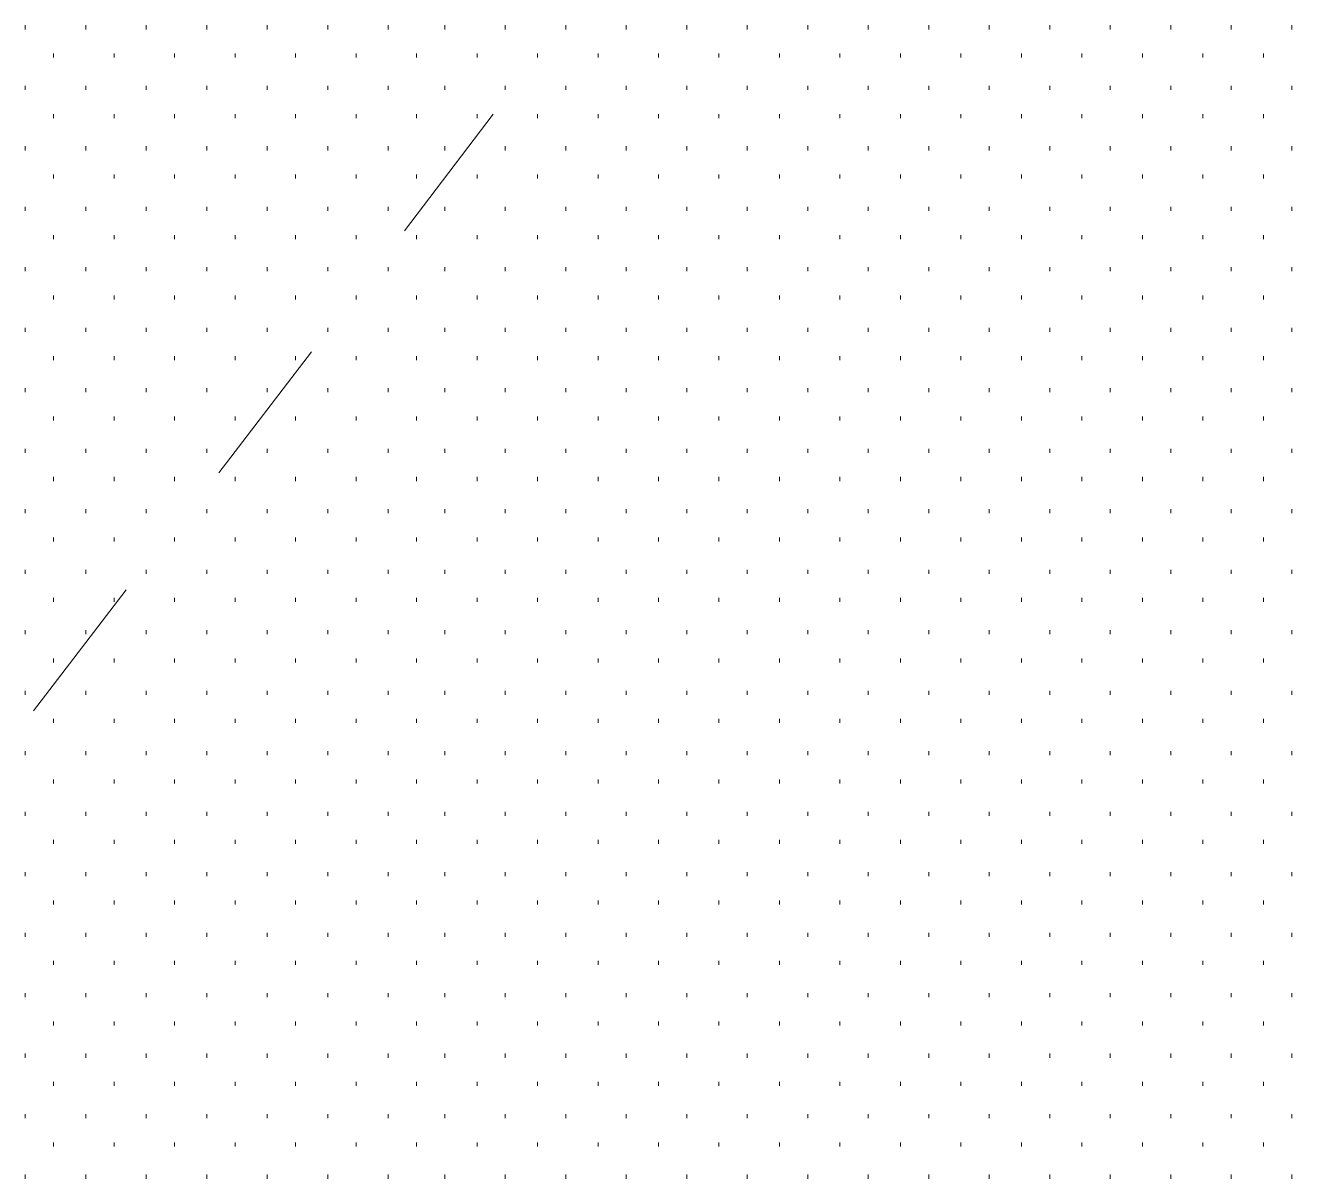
# Model space of a CAD drawing. Header units: inches. Extents: x -6061 to 13621, y -296 to 7483.
# Drawn here: x 12120.65 to 12145.79, y 397.75 to 420.65 of the extents above; entities that cross this region are included whole.
import ezdxf

# ---------------------------------------------------------------- set-up
doc = ezdxf.new("R2010")
doc.units = ezdxf.units.IN
doc.header["$MEASUREMENT"] = 0
doc.layers.get('0').update_dxf_attribs({"linetype": 'CONTINUOUS'})

msp = doc.modelspace()

# ---------------------------------------------------------------- linework, layer by layer
at = {"color": 7, "linetype": 'Continuous', "lineweight": 9, "true_color": 0xffffff}
for p, q in [((12120.64624, 420.57338), (12120.64624, 420.65347)), ((12121.84759, 420.57338), (12121.84759, 420.65347)), ((12123.04895, 420.57338), (12123.04895, 420.65347)), ((12124.25031, 420.57338), (12124.25031, 420.65347)), ((12125.45166, 420.57338), (12125.45166, 420.65347)), ((12126.65302, 420.57338), (12126.65302, 420.65347)), ((12127.85438, 420.57338), (12127.85438, 420.65347)), ((12128.97565, 420.57338), (12128.97565, 420.65347)), ((12130.177, 420.57338), (12130.177, 420.65347)), ((12131.37836, 420.57338), (12131.37836, 420.65347)), ((12132.57972, 420.57338), (12132.57972, 420.65347)), ((12133.78108, 420.57338), (12133.78108, 420.65347)), ((12134.98243, 420.57338), (12134.98243, 420.65347)), ((12136.18379, 420.57338), (12136.18379, 420.65347)), ((12137.38515, 420.57338), (12137.38515, 420.65347)), ((12138.58651, 420.57338), (12138.58651, 420.65347)), ((12139.78786, 420.57338), (12139.78786, 420.65347)), ((12140.98922, 420.57338), (12140.98922, 420.65347)), ((12142.19058, 420.57338), (12142.19058, 420.65347)), ((12143.39194, 420.57338), (12143.39194, 420.65347)), ((12144.59329, 420.57338), (12144.59329, 420.65347)), ((12145.79465, 420.57338), (12145.79465, 420.65347)), ((12121.20687, 420.01275), (12121.20687, 420.09284)), ((12122.40823, 420.01275), (12122.40823, 420.09284)), ((12123.60958, 420.01275), (12123.60958, 420.09284)), ((12124.81094, 420.01275), (12124.81094, 420.09284)), ((12126.0123, 420.01275), (12126.0123, 420.09284)), ((12127.21366, 420.01275), (12127.21366, 420.09284)), ((12128.41501, 420.01275), (12128.41501, 420.09284)), ((12129.61637, 420.01275), (12129.61637, 420.09284)), ((12130.81773, 420.01275), (12130.81773, 420.09284)), ((12132.01909, 420.01275), (12132.01909, 420.09284)), ((12133.22044, 420.01275), (12133.22044, 420.09284)), ((12134.4218, 420.01275), (12134.4218, 420.09284)), ((12135.62316, 420.01275), (12135.62316, 420.09284)), ((12136.82452, 420.01275), (12136.82452, 420.09284)), ((12138.02587, 420.01275), (12138.02587, 420.09284)), ((12139.22723, 420.01275), (12139.22723, 420.09284)), ((12140.42859, 420.01275), (12140.42859, 420.09284)), ((12141.62995, 420.01275), (12141.62995, 420.09284)), ((12142.8313, 420.01275), (12142.8313, 420.09284)), ((12144.03266, 420.01275), (12144.03266, 420.09284)), ((12145.23402, 420.01275), (12145.23402, 420.09284)), ((12120.64624, 419.37202), (12120.64624, 419.45211)), ((12121.84759, 419.37202), (12121.84759, 419.45211)), ((12123.04895, 419.37202), (12123.04895, 419.45211)), ((12124.25031, 419.37202), (12124.25031, 419.45211)), ((12125.45166, 419.37202), (12125.45166, 419.45211)), ((12126.65302, 419.37202), (12126.65302, 419.45211)), ((12127.85438, 419.37202), (12127.85438, 419.45211)), ((12128.97565, 419.37202), (12128.97565, 419.45211)), ((12130.177, 419.37202), (12130.177, 419.45211)), ((12131.37836, 419.37202), (12131.37836, 419.45211)), ((12132.57972, 419.37202), (12132.57972, 419.45211)), ((12133.78108, 419.37202), (12133.78108, 419.45211)), ((12134.98243, 419.37202), (12134.98243, 419.45211)), ((12136.18379, 419.37202), (12136.18379, 419.45211)), ((12137.38515, 419.37202), (12137.38515, 419.45211)), ((12138.58651, 419.37202), (12138.58651, 419.45211)), ((12139.78786, 419.37202), (12139.78786, 419.45211)), ((12140.98922, 419.37202), (12140.98922, 419.45211)), ((12142.19058, 419.37202), (12142.19058, 419.45211)), ((12143.39194, 419.37202), (12143.39194, 419.45211)), ((12144.59329, 419.37202), (12144.59329, 419.45211)), ((12145.79465, 419.37202), (12145.79465, 419.45211)), ((12121.20687, 418.81139), (12121.20687, 418.89148)), ((12122.40823, 418.81139), (12122.40823, 418.89148)), ((12123.60958, 418.81139), (12123.60958, 418.89148)), ((12124.81094, 418.81139), (12124.81094, 418.89148)), ((12126.0123, 418.81139), (12126.0123, 418.89148)), ((12127.21366, 418.81139), (12127.21366, 418.89148)), ((12128.41501, 418.81139), (12128.41501, 418.89148)), ((12129.61637, 418.81139), (12129.61637, 418.89148)), ((12130.81773, 418.81139), (12130.81773, 418.89148)), ((12132.01909, 418.81139), (12132.01909, 418.89148)), ((12133.22044, 418.81139), (12133.22044, 418.89148)), ((12134.4218, 418.81139), (12134.4218, 418.89148)), ((12135.62316, 418.81139), (12135.62316, 418.89148)), ((12136.82452, 418.81139), (12136.82452, 418.89148)), ((12138.02587, 418.81139), (12138.02587, 418.89148)), ((12139.22723, 418.81139), (12139.22723, 418.89148)), ((12140.42859, 418.81139), (12140.42859, 418.89148)), ((12141.62995, 418.81139), (12141.62995, 418.89148)), ((12142.8313, 418.81139), (12142.8313, 418.89148)), ((12144.03266, 418.81139), (12144.03266, 418.89148)), ((12145.23402, 418.81139), (12145.23402, 418.89148)), ((12120.64624, 418.17067), (12120.64624, 418.25076)), ((12121.84759, 418.17067), (12121.84759, 418.25076)), ((12123.04895, 418.17067), (12123.04895, 418.25076)), ((12124.25031, 418.17067), (12124.25031, 418.25076)), ((12125.45166, 418.17067), (12125.45166, 418.25076)), ((12126.65302, 418.17067), (12126.65302, 418.25076)), ((12127.85438, 418.17067), (12127.85438, 418.25076)), ((12128.97565, 418.17067), (12128.97565, 418.25076)), ((12130.177, 418.17067), (12130.177, 418.25076)), ((12131.37836, 418.17067), (12131.37836, 418.25076)), ((12132.57972, 418.17067), (12132.57972, 418.25076)), ((12133.78108, 418.17067), (12133.78108, 418.25076)), ((12134.98243, 418.17067), (12134.98243, 418.25076)), ((12136.18379, 418.17067), (12136.18379, 418.25076)), ((12137.38515, 418.17067), (12137.38515, 418.25076)), ((12138.58651, 418.17067), (12138.58651, 418.25076)), ((12139.78786, 418.17067), (12139.78786, 418.25076)), ((12140.98922, 418.17067), (12140.98922, 418.25076)), ((12142.19058, 418.17067), (12142.19058, 418.25076)), ((12143.39194, 418.17067), (12143.39194, 418.25076)), ((12144.59329, 418.17067), (12144.59329, 418.25076)), ((12145.79465, 418.17067), (12145.79465, 418.25076)), ((12121.20687, 417.61003), (12121.20687, 417.69012)), ((12122.40823, 417.61003), (12122.40823, 417.69012)), ((12123.60958, 417.61003), (12123.60958, 417.69012)), ((12124.81094, 417.61003), (12124.81094, 417.69012)), ((12126.0123, 417.61003), (12126.0123, 417.69012)), ((12127.21366, 417.61003), (12127.21366, 417.69012)), ((12128.41501, 417.61003), (12128.41501, 417.69012)), ((12129.61637, 417.61003), (12129.61637, 417.69012)), ((12130.81773, 417.61003), (12130.81773, 417.69012)), ((12132.01909, 417.61003), (12132.01909, 417.69012)), ((12133.22044, 417.61003), (12133.22044, 417.69012)), ((12134.4218, 417.61003), (12134.4218, 417.69012)), ((12135.62316, 417.61003), (12135.62316, 417.69012)), ((12136.82452, 417.61003), (12136.82452, 417.69012)), ((12138.02587, 417.61003), (12138.02587, 417.69012)), ((12139.22723, 417.61003), (12139.22723, 417.69012)), ((12140.42859, 417.61003), (12140.42859, 417.69012)), ((12141.62995, 417.61003), (12141.62995, 417.69012)), ((12142.8313, 417.61003), (12142.8313, 417.69012)), ((12144.03266, 417.61003), (12144.03266, 417.69012)), ((12145.23402, 417.61003), (12145.23402, 417.69012)), ((12120.64624, 416.96931), (12120.64624, 417.0494)), ((12121.84759, 416.96931), (12121.84759, 417.0494)), ((12123.04895, 416.96931), (12123.04895, 417.0494)), ((12124.25031, 416.96931), (12124.25031, 417.0494)), ((12125.45166, 416.96931), (12125.45166, 417.0494)), ((12126.65302, 416.96931), (12126.65302, 417.0494)), ((12127.85438, 416.96931), (12127.85438, 417.0494)), ((12128.97565, 416.96931), (12128.97565, 417.0494)), ((12130.177, 416.96931), (12130.177, 417.0494)), ((12131.37836, 416.96931), (12131.37836, 417.0494)), ((12132.57972, 416.96931), (12132.57972, 417.0494)), ((12133.78108, 416.96931), (12133.78108, 417.0494)), ((12134.98243, 416.96931), (12134.98243, 417.0494)), ((12136.18379, 416.96931), (12136.18379, 417.0494)), ((12137.38515, 416.96931), (12137.38515, 417.0494)), ((12138.58651, 416.96931), (12138.58651, 417.0494)), ((12139.78786, 416.96931), (12139.78786, 417.0494)), ((12140.98922, 416.96931), (12140.98922, 417.0494)), ((12142.19058, 416.96931), (12142.19058, 417.0494)), ((12143.39194, 416.96931), (12143.39194, 417.0494)), ((12144.59329, 416.96931), (12144.59329, 417.0494)), ((12145.79465, 416.96931), (12145.79465, 417.0494)), ((12121.20687, 416.40867), (12121.20687, 416.48877)), ((12122.40823, 416.40867), (12122.40823, 416.48877)), ((12123.60958, 416.40867), (12123.60958, 416.48877)), ((12124.81094, 416.40867), (12124.81094, 416.48877)), ((12126.0123, 416.40867), (12126.0123, 416.48877)), ((12127.21366, 416.40867), (12127.21366, 416.48877)), ((12128.41501, 416.40867), (12128.41501, 416.48877)), ((12129.61637, 416.40867), (12129.61637, 416.48877)), ((12130.81773, 416.40867), (12130.81773, 416.48877)), ((12132.01909, 416.40867), (12132.01909, 416.48877)), ((12133.22044, 416.40867), (12133.22044, 416.48877)), ((12134.4218, 416.40867), (12134.4218, 416.48877)), ((12135.62316, 416.40867), (12135.62316, 416.48877)), ((12136.82452, 416.40867), (12136.82452, 416.48877)), ((12138.02587, 416.40867), (12138.02587, 416.48877)), ((12139.22723, 416.40867), (12139.22723, 416.48877)), ((12140.42859, 416.40867), (12140.42859, 416.48877)), ((12141.62995, 416.40867), (12141.62995, 416.48877)), ((12142.8313, 416.40867), (12142.8313, 416.48877)), ((12144.03266, 416.40867), (12144.03266, 416.48877)), ((12145.23402, 416.40867), (12145.23402, 416.48877)), ((12120.64624, 415.76795), (12120.64624, 415.84804)), ((12121.84759, 415.76795), (12121.84759, 415.84804)), ((12123.04895, 415.76795), (12123.04895, 415.84804)), ((12124.25031, 415.76795), (12124.25031, 415.84804)), ((12125.45166, 415.76795), (12125.45166, 415.84804)), ((12126.65302, 415.76795), (12126.65302, 415.84804)), ((12127.85438, 415.76795), (12127.85438, 415.84804)), ((12128.97565, 415.76795), (12128.97565, 415.84804)), ((12130.177, 415.76795), (12130.177, 415.84804)), ((12131.37836, 415.76795), (12131.37836, 415.84804)), ((12132.57972, 415.76795), (12132.57972, 415.84804)), ((12133.78108, 415.76795), (12133.78108, 415.84804)), ((12134.98243, 415.76795), (12134.98243, 415.84804)), ((12136.18379, 415.76795), (12136.18379, 415.84804)), ((12137.38515, 415.76795), (12137.38515, 415.84804)), ((12138.58651, 415.76795), (12138.58651, 415.84804)), ((12139.78786, 415.76795), (12139.78786, 415.84804)), ((12140.98922, 415.76795), (12140.98922, 415.84804)), ((12142.19058, 415.76795), (12142.19058, 415.84804)), ((12143.39194, 415.76795), (12143.39194, 415.84804)), ((12144.59329, 415.76795), (12144.59329, 415.84804)), ((12145.79465, 415.76795), (12145.79465, 415.84804)), ((12121.20687, 415.20732), (12121.20687, 415.28741)), ((12122.40823, 415.20732), (12122.40823, 415.28741)), ((12123.60958, 415.20732), (12123.60958, 415.28741)), ((12124.81094, 415.20732), (12124.81094, 415.28741)), ((12126.0123, 415.20732), (12126.0123, 415.28741)), ((12127.21366, 415.20732), (12127.21366, 415.28741)), ((12128.41501, 415.20732), (12128.41501, 415.28741)), ((12129.61637, 415.20732), (12129.61637, 415.28741)), ((12130.81773, 415.20732), (12130.81773, 415.28741)), ((12132.01909, 415.20732), (12132.01909, 415.28741)), ((12133.22044, 415.20732), (12133.22044, 415.28741)), ((12134.4218, 415.20732), (12134.4218, 415.28741)), ((12135.62316, 415.20732), (12135.62316, 415.28741)), ((12136.82452, 415.20732), (12136.82452, 415.28741)), ((12138.02587, 415.20732), (12138.02587, 415.28741)), ((12139.22723, 415.20732), (12139.22723, 415.28741)), ((12140.42859, 415.20732), (12140.42859, 415.28741)), ((12141.62995, 415.20732), (12141.62995, 415.28741)), ((12142.8313, 415.20732), (12142.8313, 415.28741)), ((12144.03266, 415.20732), (12144.03266, 415.28741)), ((12145.23402, 415.20732), (12145.23402, 415.28741)), ((12120.64624, 414.56659), (12120.64624, 414.64668)), ((12121.84759, 414.56659), (12121.84759, 414.64668)), ((12123.04895, 414.56659), (12123.04895, 414.64668)), ((12124.25031, 414.56659), (12124.25031, 414.64668)), ((12125.45166, 414.56659), (12125.45166, 414.64668)), ((12126.65302, 414.56659), (12126.65302, 414.64668)), ((12127.85438, 414.56659), (12127.85438, 414.64668)), ((12128.97565, 414.56659), (12128.97565, 414.64668)), ((12130.177, 414.56659), (12130.177, 414.64668)), ((12131.37836, 414.56659), (12131.37836, 414.64668)), ((12132.57972, 414.56659), (12132.57972, 414.64668)), ((12133.78108, 414.56659), (12133.78108, 414.64668)), ((12134.98243, 414.56659), (12134.98243, 414.64668)), ((12136.18379, 414.56659), (12136.18379, 414.64668)), ((12137.38515, 414.56659), (12137.38515, 414.64668)), ((12138.58651, 414.56659), (12138.58651, 414.64668)), ((12139.78786, 414.56659), (12139.78786, 414.64668)), ((12140.98922, 414.56659), (12140.98922, 414.64668)), ((12142.19058, 414.56659), (12142.19058, 414.64668)), ((12143.39194, 414.56659), (12143.39194, 414.64668)), ((12144.59329, 414.56659), (12144.59329, 414.64668)), ((12145.79465, 414.56659), (12145.79465, 414.64668)), ((12121.20687, 414.00596), (12121.20687, 414.08605)), ((12122.40823, 414.00596), (12122.40823, 414.08605)), ((12123.60958, 414.00596), (12123.60958, 414.08605)), ((12124.81094, 414.00596), (12124.81094, 414.08605)), ((12126.0123, 414.00596), (12126.0123, 414.08605)), ((12127.21366, 414.00596), (12127.21366, 414.08605)), ((12128.41501, 414.00596), (12128.41501, 414.08605)), ((12129.61637, 414.00596), (12129.61637, 414.08605)), ((12130.81773, 414.00596), (12130.81773, 414.08605)), ((12132.01909, 414.00596), (12132.01909, 414.08605)), ((12133.22044, 414.00596), (12133.22044, 414.08605)), ((12134.4218, 414.00596), (12134.4218, 414.08605)), ((12135.62316, 414.00596), (12135.62316, 414.08605)), ((12136.82452, 414.00596), (12136.82452, 414.08605)), ((12138.02587, 414.00596), (12138.02587, 414.08605)), ((12139.22723, 414.00596), (12139.22723, 414.08605)), ((12140.42859, 414.00596), (12140.42859, 414.08605)), ((12141.62995, 414.00596), (12141.62995, 414.08605)), ((12142.8313, 414.00596), (12142.8313, 414.08605)), ((12144.03266, 414.00596), (12144.03266, 414.08605)), ((12145.23402, 414.00596), (12145.23402, 414.08605)), ((12120.64624, 413.36524), (12120.64624, 413.44533)), ((12121.84759, 413.36524), (12121.84759, 413.44533)), ((12123.04895, 413.36524), (12123.04895, 413.44533)), ((12124.25031, 413.36524), (12124.25031, 413.44533)), ((12125.45166, 413.36524), (12125.45166, 413.44533)), ((12126.65302, 413.36524), (12126.65302, 413.44533)), ((12127.85438, 413.36524), (12127.85438, 413.44533)), ((12128.97565, 413.36524), (12128.97565, 413.44533)), ((12130.177, 413.36524), (12130.177, 413.44533)), ((12131.37836, 413.36524), (12131.37836, 413.44533)), ((12132.57972, 413.36524), (12132.57972, 413.44533)), ((12133.78108, 413.36524), (12133.78108, 413.44533)), ((12134.98243, 413.36524), (12134.98243, 413.44533)), ((12136.18379, 413.36524), (12136.18379, 413.44533)), ((12137.38515, 413.36524), (12137.38515, 413.44533)), ((12138.58651, 413.36524), (12138.58651, 413.44533)), ((12139.78786, 413.36524), (12139.78786, 413.44533)), ((12140.98922, 413.36524), (12140.98922, 413.44533)), ((12142.19058, 413.36524), (12142.19058, 413.44533)), ((12143.39194, 413.36524), (12143.39194, 413.44533)), ((12144.59329, 413.36524), (12144.59329, 413.44533)), ((12145.79465, 413.36524), (12145.79465, 413.44533)), ((12121.20687, 412.8046), (12121.20687, 412.88469)), ((12122.40823, 412.8046), (12122.40823, 412.88469)), ((12123.60958, 412.8046), (12123.60958, 412.88469)), ((12124.81094, 412.8046), (12124.81094, 412.88469)), ((12126.0123, 412.8046), (12126.0123, 412.88469)), ((12127.21366, 412.8046), (12127.21366, 412.88469)), ((12128.41501, 412.8046), (12128.41501, 412.88469)), ((12129.61637, 412.8046), (12129.61637, 412.88469)), ((12130.81773, 412.8046), (12130.81773, 412.88469)), ((12132.01909, 412.8046), (12132.01909, 412.88469)), ((12133.22044, 412.8046), (12133.22044, 412.88469)), ((12134.4218, 412.8046), (12134.4218, 412.88469)), ((12135.62316, 412.8046), (12135.62316, 412.88469)), ((12136.82452, 412.8046), (12136.82452, 412.88469)), ((12138.02587, 412.8046), (12138.02587, 412.88469)), ((12139.22723, 412.8046), (12139.22723, 412.88469)), ((12140.42859, 412.8046), (12140.42859, 412.88469)), ((12141.62995, 412.8046), (12141.62995, 412.88469)), ((12142.8313, 412.8046), (12142.8313, 412.88469)), ((12144.03266, 412.8046), (12144.03266, 412.88469)), ((12145.23402, 412.8046), (12145.23402, 412.88469)), ((12120.64624, 412.16388), (12120.64624, 412.24397)), ((12121.84759, 412.16388), (12121.84759, 412.24397)), ((12123.04895, 412.16388), (12123.04895, 412.24397)), ((12124.25031, 412.16388), (12124.25031, 412.24397)), ((12125.45166, 412.16388), (12125.45166, 412.24397)), ((12126.65302, 412.16388), (12126.65302, 412.24397)), ((12127.85438, 412.16388), (12127.85438, 412.24397)), ((12128.97565, 412.16388), (12128.97565, 412.24397)), ((12130.177, 412.16388), (12130.177, 412.24397)), ((12131.37836, 412.16388), (12131.37836, 412.24397)), ((12132.57972, 412.16388), (12132.57972, 412.24397)), ((12133.78108, 412.16388), (12133.78108, 412.24397)), ((12134.98243, 412.16388), (12134.98243, 412.24397)), ((12136.18379, 412.16388), (12136.18379, 412.24397)), ((12137.38515, 412.16388), (12137.38515, 412.24397)), ((12138.58651, 412.16388), (12138.58651, 412.24397)), ((12139.78786, 412.16388), (12139.78786, 412.24397)), ((12140.98922, 412.16388), (12140.98922, 412.24397)), ((12142.19058, 412.16388), (12142.19058, 412.24397)), ((12143.39194, 412.16388), (12143.39194, 412.24397)), ((12144.59329, 412.16388), (12144.59329, 412.24397)), ((12145.79465, 412.16388), (12145.79465, 412.24397)), ((12121.20687, 411.60324), (12121.20687, 411.68334)), ((12122.40823, 411.60324), (12122.40823, 411.68334)), ((12123.60958, 411.60324), (12123.60958, 411.68334)), ((12124.81094, 411.60324), (12124.81094, 411.68334)), ((12126.0123, 411.60324), (12126.0123, 411.68334)), ((12127.21366, 411.60324), (12127.21366, 411.68334)), ((12128.41501, 411.60324), (12128.41501, 411.68334)), ((12129.61637, 411.60324), (12129.61637, 411.68334)), ((12130.81773, 411.60324), (12130.81773, 411.68334)), ((12132.01909, 411.60324), (12132.01909, 411.68334)), ((12133.22044, 411.60324), (12133.22044, 411.68334)), ((12134.4218, 411.60324), (12134.4218, 411.68334)), ((12135.62316, 411.60324), (12135.62316, 411.68334)), ((12136.82452, 411.60324), (12136.82452, 411.68334)), ((12138.02587, 411.60324), (12138.02587, 411.68334)), ((12139.22723, 411.60324), (12139.22723, 411.68334)), ((12140.42859, 411.60324), (12140.42859, 411.68334)), ((12141.62995, 411.60324), (12141.62995, 411.68334)), ((12142.8313, 411.60324), (12142.8313, 411.68334)), ((12144.03266, 411.60324), (12144.03266, 411.68334)), ((12145.23402, 411.60324), (12145.23402, 411.68334)), ((12120.64624, 410.96252), (12120.64624, 411.04261)), ((12121.84759, 410.96252), (12121.84759, 411.04261)), ((12123.04895, 410.96252), (12123.04895, 411.04261)), ((12124.25031, 410.96252), (12124.25031, 411.04261)), ((12125.45166, 410.96252), (12125.45166, 411.04261)), ((12126.65302, 410.96252), (12126.65302, 411.04261)), ((12127.85438, 410.96252), (12127.85438, 411.04261)), ((12128.97565, 410.96252), (12128.97565, 411.04261)), ((12130.177, 410.96252), (12130.177, 411.04261)), ((12131.37836, 410.96252), (12131.37836, 411.04261)), ((12132.57972, 410.96252), (12132.57972, 411.04261)), ((12133.78108, 410.96252), (12133.78108, 411.04261)), ((12134.98243, 410.96252), (12134.98243, 411.04261)), ((12136.18379, 410.96252), (12136.18379, 411.04261)), ((12137.38515, 410.96252), (12137.38515, 411.04261)), ((12138.58651, 410.96252), (12138.58651, 411.04261)), ((12139.78786, 410.96252), (12139.78786, 411.04261)), ((12140.98922, 410.96252), (12140.98922, 411.04261)), ((12142.19058, 410.96252), (12142.19058, 411.04261)), ((12143.39194, 410.96252), (12143.39194, 411.04261)), ((12144.59329, 410.96252), (12144.59329, 411.04261)), ((12145.79465, 410.96252), (12145.79465, 411.04261)), ((12121.20687, 410.40189), (12121.20687, 410.48198)), ((12122.40823, 410.40189), (12122.40823, 410.48198)), ((12123.60958, 410.40189), (12123.60958, 410.48198)), ((12124.81094, 410.40189), (12124.81094, 410.48198)), ((12126.0123, 410.40189), (12126.0123, 410.48198)), ((12127.21366, 410.40189), (12127.21366, 410.48198)), ((12128.41501, 410.40189), (12128.41501, 410.48198)), ((12129.61637, 410.40189), (12129.61637, 410.48198)), ((12130.81773, 410.40189), (12130.81773, 410.48198)), ((12132.01909, 410.40189), (12132.01909, 410.48198)), ((12133.22044, 410.40189), (12133.22044, 410.48198)), ((12134.4218, 410.40189), (12134.4218, 410.48198)), ((12135.62316, 410.40189), (12135.62316, 410.48198)), ((12136.82452, 410.40189), (12136.82452, 410.48198)), ((12138.02587, 410.40189), (12138.02587, 410.48198)), ((12139.22723, 410.40189), (12139.22723, 410.48198)), ((12140.42859, 410.40189), (12140.42859, 410.48198)), ((12141.62995, 410.40189), (12141.62995, 410.48198)), ((12142.8313, 410.40189), (12142.8313, 410.48198)), ((12144.03266, 410.40189), (12144.03266, 410.48198)), ((12145.23402, 410.40189), (12145.23402, 410.48198)), ((12120.64624, 409.76116), (12120.64624, 409.84125)), ((12121.84759, 409.76116), (12121.84759, 409.84125)), ((12123.04895, 409.76116), (12123.04895, 409.84125)), ((12124.25031, 409.76116), (12124.25031, 409.84125)), ((12125.45166, 409.76116), (12125.45166, 409.84125)), ((12126.65302, 409.76116), (12126.65302, 409.84125)), ((12127.85438, 409.76116), (12127.85438, 409.84125)), ((12128.97565, 409.76116), (12128.97565, 409.84125)), ((12130.177, 409.76116), (12130.177, 409.84125)), ((12131.37836, 409.76116), (12131.37836, 409.84125)), ((12132.57972, 409.76116), (12132.57972, 409.84125)), ((12133.78108, 409.76116), (12133.78108, 409.84125)), ((12134.98243, 409.76116), (12134.98243, 409.84125)), ((12136.18379, 409.76116), (12136.18379, 409.84125)), ((12137.38515, 409.76116), (12137.38515, 409.84125)), ((12138.58651, 409.76116), (12138.58651, 409.84125)), ((12139.78786, 409.76116), (12139.78786, 409.84125)), ((12140.98922, 409.76116), (12140.98922, 409.84125)), ((12142.19058, 409.76116), (12142.19058, 409.84125)), ((12143.39194, 409.76116), (12143.39194, 409.84125)), ((12144.59329, 409.76116), (12144.59329, 409.84125)), ((12145.79465, 409.76116), (12145.79465, 409.84125)), ((12121.20687, 409.20053), (12121.20687, 409.28062)), ((12122.40823, 409.20053), (12122.40823, 409.28062)), ((12123.60958, 409.20053), (12123.60958, 409.28062)), ((12124.81094, 409.20053), (12124.81094, 409.28062)), ((12126.0123, 409.20053), (12126.0123, 409.28062)), ((12127.21366, 409.20053), (12127.21366, 409.28062)), ((12128.41501, 409.20053), (12128.41501, 409.28062)), ((12129.61637, 409.20053), (12129.61637, 409.28062)), ((12130.81773, 409.20053), (12130.81773, 409.28062)), ((12132.01909, 409.20053), (12132.01909, 409.28062)), ((12133.22044, 409.20053), (12133.22044, 409.28062)), ((12134.4218, 409.20053), (12134.4218, 409.28062)), ((12135.62316, 409.20053), (12135.62316, 409.28062)), ((12136.82452, 409.20053), (12136.82452, 409.28062)), ((12138.02587, 409.20053), (12138.02587, 409.28062)), ((12139.22723, 409.20053), (12139.22723, 409.28062)), ((12140.42859, 409.20053), (12140.42859, 409.28062)), ((12141.62995, 409.20053), (12141.62995, 409.28062)), ((12142.8313, 409.20053), (12142.8313, 409.28062)), ((12144.03266, 409.20053), (12144.03266, 409.28062)), ((12145.23402, 409.20053), (12145.23402, 409.28062)), ((12120.64624, 408.55981), (12120.64624, 408.6399)), ((12121.84759, 408.55981), (12121.84759, 408.6399)), ((12123.04895, 408.55981), (12123.04895, 408.6399)), ((12124.25031, 408.55981), (12124.25031, 408.6399)), ((12125.45166, 408.55981), (12125.45166, 408.6399)), ((12126.65302, 408.55981), (12126.65302, 408.6399)), ((12127.85438, 408.55981), (12127.85438, 408.6399)), ((12128.97565, 408.55981), (12128.97565, 408.6399)), ((12130.177, 408.55981), (12130.177, 408.6399)), ((12131.37836, 408.55981), (12131.37836, 408.6399)), ((12132.57972, 408.55981), (12132.57972, 408.6399)), ((12133.78108, 408.55981), (12133.78108, 408.6399)), ((12134.98243, 408.55981), (12134.98243, 408.6399)), ((12136.18379, 408.55981), (12136.18379, 408.6399)), ((12137.38515, 408.55981), (12137.38515, 408.6399)), ((12138.58651, 408.55981), (12138.58651, 408.6399)), ((12139.78786, 408.55981), (12139.78786, 408.6399)), ((12140.98922, 408.55981), (12140.98922, 408.6399)), ((12142.19058, 408.55981), (12142.19058, 408.6399)), ((12143.39194, 408.55981), (12143.39194, 408.6399)), ((12144.59329, 408.55981), (12144.59329, 408.6399)), ((12145.79465, 408.55981), (12145.79465, 408.6399)), ((12121.20687, 407.99917), (12121.20687, 408.07926)), ((12122.40823, 407.99917), (12122.40823, 408.07926)), ((12123.60958, 407.99917), (12123.60958, 408.07926)), ((12124.81094, 407.99917), (12124.81094, 408.07926)), ((12126.0123, 407.99917), (12126.0123, 408.07926)), ((12127.21366, 407.99917), (12127.21366, 408.07926)), ((12128.41501, 407.99917), (12128.41501, 408.07926)), ((12129.61637, 407.99917), (12129.61637, 408.07926)), ((12130.81773, 407.99917), (12130.81773, 408.07926)), ((12132.01909, 407.99917), (12132.01909, 408.07926)), ((12133.22044, 407.99917), (12133.22044, 408.07926)), ((12134.4218, 407.99917), (12134.4218, 408.07926)), ((12135.62316, 407.99917), (12135.62316, 408.07926)), ((12136.82452, 407.99917), (12136.82452, 408.07926)), ((12138.02587, 407.99917), (12138.02587, 408.07926)), ((12139.22723, 407.99917), (12139.22723, 408.07926)), ((12140.42859, 407.99917), (12140.42859, 408.07926)), ((12141.62995, 407.99917), (12141.62995, 408.07926)), ((12142.8313, 407.99917), (12142.8313, 408.07926)), ((12144.03266, 407.99917), (12144.03266, 408.07926)), ((12145.23402, 407.99917), (12145.23402, 408.07926)), ((12120.64624, 407.35845), (12120.64624, 407.43854)), ((12121.84759, 407.35845), (12121.84759, 407.43854)), ((12123.04895, 407.35845), (12123.04895, 407.43854)), ((12124.25031, 407.35845), (12124.25031, 407.43854)), ((12125.45166, 407.35845), (12125.45166, 407.43854)), ((12126.65302, 407.35845), (12126.65302, 407.43854)), ((12127.85438, 407.35845), (12127.85438, 407.43854)), ((12128.97565, 407.35845), (12128.97565, 407.43854)), ((12130.177, 407.35845), (12130.177, 407.43854)), ((12131.37836, 407.35845), (12131.37836, 407.43854)), ((12132.57972, 407.35845), (12132.57972, 407.43854)), ((12133.78108, 407.35845), (12133.78108, 407.43854)), ((12134.98243, 407.35845), (12134.98243, 407.43854)), ((12136.18379, 407.35845), (12136.18379, 407.43854)), ((12137.38515, 407.35845), (12137.38515, 407.43854)), ((12138.58651, 407.35845), (12138.58651, 407.43854)), ((12139.78786, 407.35845), (12139.78786, 407.43854)), ((12140.98922, 407.35845), (12140.98922, 407.43854)), ((12142.19058, 407.35845), (12142.19058, 407.43854)), ((12143.39194, 407.35845), (12143.39194, 407.43854)), ((12144.59329, 407.35845), (12144.59329, 407.43854)), ((12145.79465, 407.35845), (12145.79465, 407.43854)), ((12121.20687, 406.79781), (12121.20687, 406.87791)), ((12122.40823, 406.79781), (12122.40823, 406.87791)), ((12123.60958, 406.79781), (12123.60958, 406.87791)), ((12124.81094, 406.79781), (12124.81094, 406.87791)), ((12126.0123, 406.79781), (12126.0123, 406.87791)), ((12127.21366, 406.79781), (12127.21366, 406.87791)), ((12128.41501, 406.79781), (12128.41501, 406.87791)), ((12129.61637, 406.79781), (12129.61637, 406.87791)), ((12130.81773, 406.79781), (12130.81773, 406.87791)), ((12132.01909, 406.79781), (12132.01909, 406.87791)), ((12133.22044, 406.79781), (12133.22044, 406.87791)), ((12134.4218, 406.79781), (12134.4218, 406.87791)), ((12135.62316, 406.79781), (12135.62316, 406.87791)), ((12136.82452, 406.79781), (12136.82452, 406.87791)), ((12138.02587, 406.79781), (12138.02587, 406.87791)), ((12139.22723, 406.79781), (12139.22723, 406.87791)), ((12140.42859, 406.79781), (12140.42859, 406.87791)), ((12141.62995, 406.79781), (12141.62995, 406.87791)), ((12142.8313, 406.79781), (12142.8313, 406.87791)), ((12144.03266, 406.79781), (12144.03266, 406.87791)), ((12145.23402, 406.79781), (12145.23402, 406.87791)), ((12120.64624, 406.15709), (12120.64624, 406.23718)), ((12121.84759, 406.15709), (12121.84759, 406.23718)), ((12123.04895, 406.15709), (12123.04895, 406.23718)), ((12124.25031, 406.15709), (12124.25031, 406.23718)), ((12125.45166, 406.15709), (12125.45166, 406.23718)), ((12126.65302, 406.15709), (12126.65302, 406.23718)), ((12127.85438, 406.15709), (12127.85438, 406.23718)), ((12128.97565, 406.15709), (12128.97565, 406.23718)), ((12130.177, 406.15709), (12130.177, 406.23718)), ((12131.37836, 406.15709), (12131.37836, 406.23718)), ((12132.57972, 406.15709), (12132.57972, 406.23718)), ((12133.78108, 406.15709), (12133.78108, 406.23718)), ((12134.98243, 406.15709), (12134.98243, 406.23718)), ((12136.18379, 406.15709), (12136.18379, 406.23718)), ((12137.38515, 406.15709), (12137.38515, 406.23718)), ((12138.58651, 406.15709), (12138.58651, 406.23718)), ((12139.78786, 406.15709), (12139.78786, 406.23718)), ((12140.98922, 406.15709), (12140.98922, 406.23718)), ((12142.19058, 406.15709), (12142.19058, 406.23718)), ((12143.39194, 406.15709), (12143.39194, 406.23718)), ((12144.59329, 406.15709), (12144.59329, 406.23718)), ((12145.79465, 406.15709), (12145.79465, 406.23718)), ((12121.20687, 405.59646), (12121.20687, 405.67655)), ((12122.40823, 405.59646), (12122.40823, 405.67655)), ((12123.60958, 405.59646), (12123.60958, 405.67655)), ((12124.81094, 405.59646), (12124.81094, 405.67655)), ((12126.0123, 405.59646), (12126.0123, 405.67655)), ((12127.21366, 405.59646), (12127.21366, 405.67655)), ((12128.41501, 405.59646), (12128.41501, 405.67655)), ((12129.61637, 405.59646), (12129.61637, 405.67655)), ((12130.81773, 405.59646), (12130.81773, 405.67655)), ((12132.01909, 405.59646), (12132.01909, 405.67655)), ((12133.22044, 405.59646), (12133.22044, 405.67655)), ((12134.4218, 405.59646), (12134.4218, 405.67655)), ((12135.62316, 405.59646), (12135.62316, 405.67655)), ((12136.82452, 405.59646), (12136.82452, 405.67655)), ((12138.02587, 405.59646), (12138.02587, 405.67655)), ((12139.22723, 405.59646), (12139.22723, 405.67655)), ((12140.42859, 405.59646), (12140.42859, 405.67655)), ((12141.62995, 405.59646), (12141.62995, 405.67655)), ((12142.8313, 405.59646), (12142.8313, 405.67655)), ((12144.03266, 405.59646), (12144.03266, 405.67655)), ((12145.23402, 405.59646), (12145.23402, 405.67655)), ((12120.64624, 404.95573), (12120.64624, 405.03582)), ((12121.84759, 404.95573), (12121.84759, 405.03582)), ((12123.04895, 404.95573), (12123.04895, 405.03582)), ((12124.25031, 404.95573), (12124.25031, 405.03582)), ((12125.45166, 404.95573), (12125.45166, 405.03582)), ((12126.65302, 404.95573), (12126.65302, 405.03582)), ((12127.85438, 404.95573), (12127.85438, 405.03582)), ((12128.97565, 404.95573), (12128.97565, 405.03582)), ((12130.177, 404.95573), (12130.177, 405.03582)), ((12131.37836, 404.95573), (12131.37836, 405.03582)), ((12132.57972, 404.95573), (12132.57972, 405.03582)), ((12133.78108, 404.95573), (12133.78108, 405.03582)), ((12134.98243, 404.95573), (12134.98243, 405.03582)), ((12136.18379, 404.95573), (12136.18379, 405.03582)), ((12137.38515, 404.95573), (12137.38515, 405.03582)), ((12138.58651, 404.95573), (12138.58651, 405.03582)), ((12139.78786, 404.95573), (12139.78786, 405.03582)), ((12140.98922, 404.95573), (12140.98922, 405.03582)), ((12142.19058, 404.95573), (12142.19058, 405.03582)), ((12143.39194, 404.95573), (12143.39194, 405.03582)), ((12144.59329, 404.95573), (12144.59329, 405.03582)), ((12145.79465, 404.95573), (12145.79465, 405.03582)), ((12121.20687, 404.3951), (12121.20687, 404.47519)), ((12122.40823, 404.3951), (12122.40823, 404.47519)), ((12123.60958, 404.3951), (12123.60958, 404.47519)), ((12124.81094, 404.3951), (12124.81094, 404.47519)), ((12126.0123, 404.3951), (12126.0123, 404.47519)), ((12127.21366, 404.3951), (12127.21366, 404.47519)), ((12128.41501, 404.3951), (12128.41501, 404.47519)), ((12129.61637, 404.3951), (12129.61637, 404.47519)), ((12130.81773, 404.3951), (12130.81773, 404.47519)), ((12132.01909, 404.3951), (12132.01909, 404.47519)), ((12133.22044, 404.3951), (12133.22044, 404.47519)), ((12134.4218, 404.3951), (12134.4218, 404.47519)), ((12135.62316, 404.3951), (12135.62316, 404.47519)), ((12136.82452, 404.3951), (12136.82452, 404.47519)), ((12138.02587, 404.3951), (12138.02587, 404.47519)), ((12139.22723, 404.3951), (12139.22723, 404.47519)), ((12140.42859, 404.3951), (12140.42859, 404.47519)), ((12141.62995, 404.3951), (12141.62995, 404.47519)), ((12142.8313, 404.3951), (12142.8313, 404.47519)), ((12144.03266, 404.3951), (12144.03266, 404.47519)), ((12145.23402, 404.3951), (12145.23402, 404.47519)), ((12120.64624, 403.75438), (12120.64624, 403.83447)), ((12121.84759, 403.75438), (12121.84759, 403.83447)), ((12123.04895, 403.75438), (12123.04895, 403.83447)), ((12124.25031, 403.75438), (12124.25031, 403.83447)), ((12125.45166, 403.75438), (12125.45166, 403.83447)), ((12126.65302, 403.75438), (12126.65302, 403.83447)), ((12127.85438, 403.75438), (12127.85438, 403.83447)), ((12128.97565, 403.75438), (12128.97565, 403.83447)), ((12130.177, 403.75438), (12130.177, 403.83447)), ((12131.37836, 403.75438), (12131.37836, 403.83447)), ((12132.57972, 403.75438), (12132.57972, 403.83447)), ((12133.78108, 403.75438), (12133.78108, 403.83447)), ((12134.98243, 403.75438), (12134.98243, 403.83447)), ((12136.18379, 403.75438), (12136.18379, 403.83447)), ((12137.38515, 403.75438), (12137.38515, 403.83447)), ((12138.58651, 403.75438), (12138.58651, 403.83447)), ((12139.78786, 403.75438), (12139.78786, 403.83447)), ((12140.98922, 403.75438), (12140.98922, 403.83447)), ((12142.19058, 403.75438), (12142.19058, 403.83447)), ((12143.39194, 403.75438), (12143.39194, 403.83447)), ((12144.59329, 403.75438), (12144.59329, 403.83447)), ((12145.79465, 403.75438), (12145.79465, 403.83447)), ((12121.20687, 403.19374), (12121.20687, 403.27383)), ((12122.40823, 403.19374), (12122.40823, 403.27383)), ((12123.60958, 403.19374), (12123.60958, 403.27383)), ((12124.81094, 403.19374), (12124.81094, 403.27383)), ((12126.0123, 403.19374), (12126.0123, 403.27383)), ((12127.21366, 403.19374), (12127.21366, 403.27383)), ((12128.41501, 403.19374), (12128.41501, 403.27383)), ((12129.61637, 403.19374), (12129.61637, 403.27383)), ((12130.81773, 403.19374), (12130.81773, 403.27383)), ((12132.01909, 403.19374), (12132.01909, 403.27383)), ((12133.22044, 403.19374), (12133.22044, 403.27383)), ((12134.4218, 403.19374), (12134.4218, 403.27383)), ((12135.62316, 403.19374), (12135.62316, 403.27383)), ((12136.82452, 403.19374), (12136.82452, 403.27383)), ((12138.02587, 403.19374), (12138.02587, 403.27383)), ((12139.22723, 403.19374), (12139.22723, 403.27383)), ((12140.42859, 403.19374), (12140.42859, 403.27383)), ((12141.62995, 403.19374), (12141.62995, 403.27383)), ((12142.8313, 403.19374), (12142.8313, 403.27383)), ((12144.03266, 403.19374), (12144.03266, 403.27383)), ((12145.23402, 403.19374), (12145.23402, 403.27383)), ((12120.64624, 402.55302), (12120.64624, 402.63311)), ((12121.84759, 402.55302), (12121.84759, 402.63311)), ((12123.04895, 402.55302), (12123.04895, 402.63311)), ((12124.25031, 402.55302), (12124.25031, 402.63311)), ((12125.45166, 402.55302), (12125.45166, 402.63311)), ((12126.65302, 402.55302), (12126.65302, 402.63311)), ((12127.85438, 402.55302), (12127.85438, 402.63311)), ((12128.97565, 402.55302), (12128.97565, 402.63311)), ((12130.177, 402.55302), (12130.177, 402.63311)), ((12131.37836, 402.55302), (12131.37836, 402.63311)), ((12132.57972, 402.55302), (12132.57972, 402.63311)), ((12133.78108, 402.55302), (12133.78108, 402.63311)), ((12134.98243, 402.55302), (12134.98243, 402.63311)), ((12136.18379, 402.55302), (12136.18379, 402.63311)), ((12137.38515, 402.55302), (12137.38515, 402.63311)), ((12138.58651, 402.55302), (12138.58651, 402.63311)), ((12139.78786, 402.55302), (12139.78786, 402.63311)), ((12140.98922, 402.55302), (12140.98922, 402.63311)), ((12142.19058, 402.55302), (12142.19058, 402.63311)), ((12143.39194, 402.55302), (12143.39194, 402.63311)), ((12144.59329, 402.55302), (12144.59329, 402.63311)), ((12145.79465, 402.55302), (12145.79465, 402.63311)), ((12121.20687, 401.99239), (12121.20687, 402.07248)), ((12122.40823, 401.99239), (12122.40823, 402.07248)), ((12123.60958, 401.99239), (12123.60958, 402.07248)), ((12124.81094, 401.99239), (12124.81094, 402.07248)), ((12126.0123, 401.99239), (12126.0123, 402.07248)), ((12127.21366, 401.99239), (12127.21366, 402.07248)), ((12128.41501, 401.99239), (12128.41501, 402.07248)), ((12129.61637, 401.99239), (12129.61637, 402.07248)), ((12130.81773, 401.99239), (12130.81773, 402.07248)), ((12132.01909, 401.99239), (12132.01909, 402.07248)), ((12133.22044, 401.99239), (12133.22044, 402.07248)), ((12134.4218, 401.99239), (12134.4218, 402.07248)), ((12135.62316, 401.99239), (12135.62316, 402.07248)), ((12136.82452, 401.99239), (12136.82452, 402.07248)), ((12138.02587, 401.99239), (12138.02587, 402.07248)), ((12139.22723, 401.99239), (12139.22723, 402.07248)), ((12140.42859, 401.99239), (12140.42859, 402.07248)), ((12141.62995, 401.99239), (12141.62995, 402.07248)), ((12142.8313, 401.99239), (12142.8313, 402.07248)), ((12144.03266, 401.99239), (12144.03266, 402.07248)), ((12145.23402, 401.99239), (12145.23402, 402.07248)), ((12120.64624, 401.35166), (12120.64624, 401.43175)), ((12121.84759, 401.35166), (12121.84759, 401.43175)), ((12123.04895, 401.35166), (12123.04895, 401.43175)), ((12124.25031, 401.35166), (12124.25031, 401.43175)), ((12125.45166, 401.35166), (12125.45166, 401.43175)), ((12126.65302, 401.35166), (12126.65302, 401.43175)), ((12127.85438, 401.35166), (12127.85438, 401.43175)), ((12128.97565, 401.35166), (12128.97565, 401.43175)), ((12130.177, 401.35166), (12130.177, 401.43175)), ((12131.37836, 401.35166), (12131.37836, 401.43175)), ((12132.57972, 401.35166), (12132.57972, 401.43175)), ((12133.78108, 401.35166), (12133.78108, 401.43175)), ((12134.98243, 401.35166), (12134.98243, 401.43175)), ((12136.18379, 401.35166), (12136.18379, 401.43175)), ((12137.38515, 401.35166), (12137.38515, 401.43175)), ((12138.58651, 401.35166), (12138.58651, 401.43175)), ((12139.78786, 401.35166), (12139.78786, 401.43175)), ((12140.98922, 401.35166), (12140.98922, 401.43175)), ((12142.19058, 401.35166), (12142.19058, 401.43175)), ((12143.39194, 401.35166), (12143.39194, 401.43175)), ((12144.59329, 401.35166), (12144.59329, 401.43175)), ((12145.79465, 401.35166), (12145.79465, 401.43175)), ((12121.20687, 400.79103), (12121.20687, 400.87112)), ((12122.40823, 400.79103), (12122.40823, 400.87112)), ((12123.60958, 400.79103), (12123.60958, 400.87112)), ((12124.81094, 400.79103), (12124.81094, 400.87112)), ((12126.0123, 400.79103), (12126.0123, 400.87112)), ((12127.21366, 400.79103), (12127.21366, 400.87112)), ((12128.41501, 400.79103), (12128.41501, 400.87112)), ((12129.61637, 400.79103), (12129.61637, 400.87112)), ((12130.81773, 400.79103), (12130.81773, 400.87112)), ((12132.01909, 400.79103), (12132.01909, 400.87112)), ((12133.22044, 400.79103), (12133.22044, 400.87112)), ((12134.4218, 400.79103), (12134.4218, 400.87112)), ((12135.62316, 400.79103), (12135.62316, 400.87112)), ((12136.82452, 400.79103), (12136.82452, 400.87112)), ((12138.02587, 400.79103), (12138.02587, 400.87112)), ((12139.22723, 400.79103), (12139.22723, 400.87112)), ((12140.42859, 400.79103), (12140.42859, 400.87112)), ((12141.62995, 400.79103), (12141.62995, 400.87112)), ((12142.8313, 400.79103), (12142.8313, 400.87112)), ((12144.03266, 400.79103), (12144.03266, 400.87112)), ((12145.23402, 400.79103), (12145.23402, 400.87112)), ((12120.64624, 400.1503), (12120.64624, 400.23039)), ((12121.84759, 400.1503), (12121.84759, 400.23039)), ((12123.04895, 400.1503), (12123.04895, 400.23039)), ((12124.25031, 400.1503), (12124.25031, 400.23039)), ((12125.45166, 400.1503), (12125.45166, 400.23039)), ((12126.65302, 400.1503), (12126.65302, 400.23039)), ((12127.85438, 400.1503), (12127.85438, 400.23039)), ((12128.97565, 400.1503), (12128.97565, 400.23039)), ((12130.177, 400.1503), (12130.177, 400.23039)), ((12131.37836, 400.1503), (12131.37836, 400.23039)), ((12132.57972, 400.1503), (12132.57972, 400.23039)), ((12133.78108, 400.1503), (12133.78108, 400.23039)), ((12134.98243, 400.1503), (12134.98243, 400.23039)), ((12136.18379, 400.1503), (12136.18379, 400.23039)), ((12137.38515, 400.1503), (12137.38515, 400.23039)), ((12138.58651, 400.1503), (12138.58651, 400.23039)), ((12139.78786, 400.1503), (12139.78786, 400.23039)), ((12140.98922, 400.1503), (12140.98922, 400.23039)), ((12142.19058, 400.1503), (12142.19058, 400.23039)), ((12143.39194, 400.1503), (12143.39194, 400.23039)), ((12144.59329, 400.1503), (12144.59329, 400.23039)), ((12145.79465, 400.1503), (12145.79465, 400.23039)), ((12121.20687, 399.58967), (12121.20687, 399.66976)), ((12122.40823, 399.58967), (12122.40823, 399.66976)), ((12123.60958, 399.58967), (12123.60958, 399.66976)), ((12124.81094, 399.58967), (12124.81094, 399.66976)), ((12126.0123, 399.58967), (12126.0123, 399.66976)), ((12127.21366, 399.58967), (12127.21366, 399.66976)), ((12128.41501, 399.58967), (12128.41501, 399.66976)), ((12129.61637, 399.58967), (12129.61637, 399.66976)), ((12130.81773, 399.58967), (12130.81773, 399.66976)), ((12132.01909, 399.58967), (12132.01909, 399.66976)), ((12133.22044, 399.58967), (12133.22044, 399.66976)), ((12134.4218, 399.58967), (12134.4218, 399.66976)), ((12135.62316, 399.58967), (12135.62316, 399.66976)), ((12136.82452, 399.58967), (12136.82452, 399.66976)), ((12138.02587, 399.58967), (12138.02587, 399.66976)), ((12139.22723, 399.58967), (12139.22723, 399.66976)), ((12140.42859, 399.58967), (12140.42859, 399.66976)), ((12141.62995, 399.58967), (12141.62995, 399.66976)), ((12142.8313, 399.58967), (12142.8313, 399.66976)), ((12144.03266, 399.58967), (12144.03266, 399.66976)), ((12145.23402, 399.58967), (12145.23402, 399.66976)), ((12120.64624, 398.94895), (12120.64624, 399.02904)), ((12121.84759, 398.94895), (12121.84759, 399.02904)), ((12123.04895, 398.94895), (12123.04895, 399.02904)), ((12124.25031, 398.94895), (12124.25031, 399.02904)), ((12125.45166, 398.94895), (12125.45166, 399.02904)), ((12126.65302, 398.94895), (12126.65302, 399.02904)), ((12127.85438, 398.94895), (12127.85438, 399.02904)), ((12128.97565, 398.94895), (12128.97565, 399.02904)), ((12130.177, 398.94895), (12130.177, 399.02904)), ((12131.37836, 398.94895), (12131.37836, 399.02904)), ((12132.57972, 398.94895), (12132.57972, 399.02904)), ((12133.78108, 398.94895), (12133.78108, 399.02904)), ((12134.98243, 398.94895), (12134.98243, 399.02904)), ((12136.18379, 398.94895), (12136.18379, 399.02904)), ((12137.38515, 398.94895), (12137.38515, 399.02904)), ((12138.58651, 398.94895), (12138.58651, 399.02904)), ((12139.78786, 398.94895), (12139.78786, 399.02904)), ((12140.98922, 398.94895), (12140.98922, 399.02904)), ((12142.19058, 398.94895), (12142.19058, 399.02904)), ((12143.39194, 398.94895), (12143.39194, 399.02904)), ((12144.59329, 398.94895), (12144.59329, 399.02904)), ((12145.79465, 398.94895), (12145.79465, 399.02904)), ((12121.20687, 398.38831), (12121.20687, 398.4684)), ((12122.40823, 398.38831), (12122.40823, 398.4684)), ((12123.60958, 398.38831), (12123.60958, 398.4684)), ((12124.81094, 398.38831), (12124.81094, 398.4684)), ((12126.0123, 398.38831), (12126.0123, 398.4684)), ((12127.21366, 398.38831), (12127.21366, 398.4684)), ((12128.41501, 398.38831), (12128.41501, 398.4684)), ((12129.61637, 398.38831), (12129.61637, 398.4684)), ((12130.81773, 398.38831), (12130.81773, 398.4684)), ((12132.01909, 398.38831), (12132.01909, 398.4684)), ((12133.22044, 398.38831), (12133.22044, 398.4684)), ((12134.4218, 398.38831), (12134.4218, 398.4684)), ((12135.62316, 398.38831), (12135.62316, 398.4684)), ((12136.82452, 398.38831), (12136.82452, 398.4684)), ((12138.02587, 398.38831), (12138.02587, 398.4684)), ((12139.22723, 398.38831), (12139.22723, 398.4684)), ((12140.42859, 398.38831), (12140.42859, 398.4684)), ((12141.62995, 398.38831), (12141.62995, 398.4684)), ((12142.8313, 398.38831), (12142.8313, 398.4684)), ((12144.03266, 398.38831), (12144.03266, 398.4684)), ((12145.23402, 398.38831), (12145.23402, 398.4684)), ((12120.64624, 397.74759), (12120.64624, 397.82768)), ((12121.84759, 397.74759), (12121.84759, 397.82768)), ((12123.04895, 397.74759), (12123.04895, 397.82768)), ((12124.25031, 397.74759), (12124.25031, 397.82768)), ((12125.45166, 397.74759), (12125.45166, 397.82768)), ((12126.65302, 397.74759), (12126.65302, 397.82768)), ((12127.85438, 397.74759), (12127.85438, 397.82768)), ((12128.97565, 397.74759), (12128.97565, 397.82768)), ((12130.177, 397.74759), (12130.177, 397.82768)), ((12131.37836, 397.74759), (12131.37836, 397.82768)), ((12132.57972, 397.74759), (12132.57972, 397.82768)), ((12133.78108, 397.74759), (12133.78108, 397.82768)), ((12134.98243, 397.74759), (12134.98243, 397.82768)), ((12136.18379, 397.74759), (12136.18379, 397.82768)), ((12137.38515, 397.74759), (12137.38515, 397.82768)), ((12138.58651, 397.74759), (12138.58651, 397.82768)), ((12139.78786, 397.74759), (12139.78786, 397.82768)), ((12140.98922, 397.74759), (12140.98922, 397.82768)), ((12142.19058, 397.74759), (12142.19058, 397.82768)), ((12143.39194, 397.74759), (12143.39194, 397.82768)), ((12144.59329, 397.74759), (12144.59329, 397.82768)), ((12145.79465, 397.74759), (12145.79465, 397.82768))]:
    msp.add_line(p, q, dxfattribs=at)
at = {"color": 7, "linetype": 'Continuous', "lineweight": 9, "true_color": 0x000007}
for p, q in [((12129.93673, 418.89148), (12128.17474, 416.56886)), ((12126.33266, 414.16614), (12124.49058, 411.76343)), ((12122.6485, 409.4408), (12120.80642, 407.03809))]:
    msp.add_line(p, q, dxfattribs=at)

doc.saveas('drawing.dxf')
